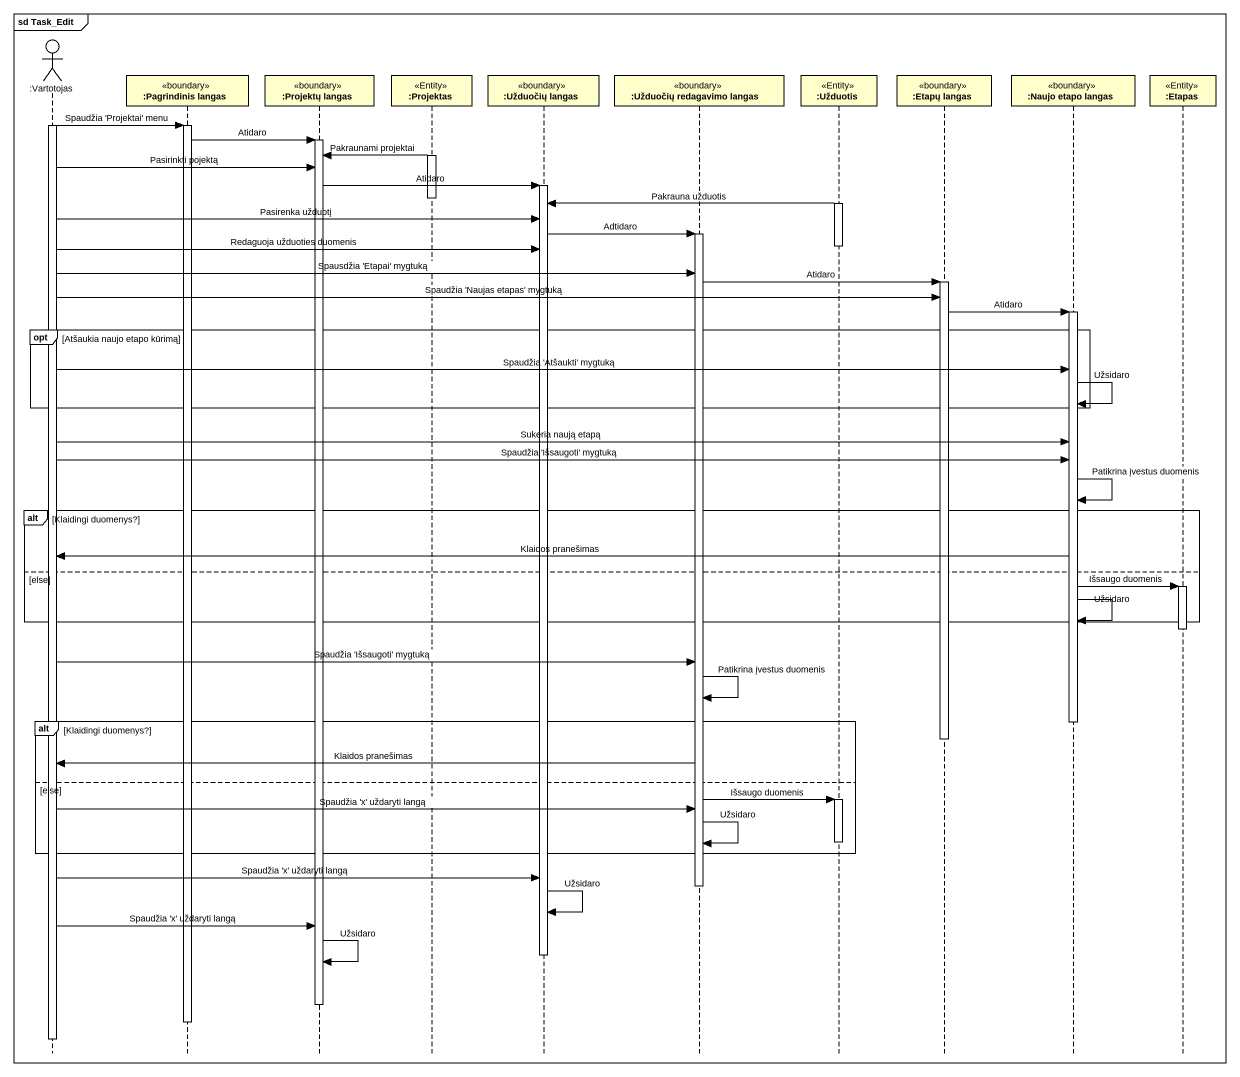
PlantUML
@startuml
mainframe sd Task_Edit
hide footbox
actor ":Vartotojas" as Vartotojas
participant ":Pagrindinis langas" as Pagrindinis_langas <<boundary>>
participant ":Projektų langas" as Projektų_langas <<boundary>>
participant ":Projektas" as Projektas <<Entity>>
participant ":Užduočių langas" as Užduočių_langas <<boundary>>
participant ":Užduočių redagavimo langas" as Užduočių_redagavimo_langas <<boundary>>
participant ":Užduotis" as Užduotis <<Entity>>
participant ":Etapų langas" as Etapų_langas <<boundary>>
participant ":Naujo etapo langas" as Naujo_etapo_langas <<boundary>>
participant ":Etapas" as Etapas <<Entity>>

activate Vartotojas
Vartotojas -> Pagrindinis_langas : Spaudžia 'Projektai' menu
activate Pagrindinis_langas
Pagrindinis_langas -> Projektų_langas : Atidaro
activate Projektų_langas
activate Projektas
Projektas -> Projektų_langas : Pakraunami projektai
Vartotojas -> Projektų_langas : Pasirinkti pojektą
Projektų_langas -> Užduočių_langas : Atidaro
activate Užduočių_langas
deactivate Projektas
activate Užduotis
Užduotis -> Užduočių_langas : Pakrauna užduotis
Vartotojas -> Užduočių_langas : Pasirenka užduotį
Užduočių_langas -> Užduočių_redagavimo_langas : Adtidaro
activate Užduočių_redagavimo_langas
deactivate Užduotis
Vartotojas -> Užduočių_langas : Redaguoja užduoties duomenis
Vartotojas -> Užduočių_redagavimo_langas : Spausdžia 'Etapai' mygtuką
Užduočių_redagavimo_langas -> Etapų_langas : Atidaro
activate Etapų_langas
Vartotojas -> Etapų_langas : Spaudžia 'Naujas etapas' mygtuką
Etapų_langas -> Naujo_etapo_langas : Atidaro
activate Naujo_etapo_langas
opt Atšaukia naujo etapo kūrimą
  Vartotojas -> Naujo_etapo_langas : Spaudžia 'Atšaukti' mygtuką
  Naujo_etapo_langas -> Naujo_etapo_langas : Užsidaro
end
Vartotojas -> Naujo_etapo_langas : Sukeria naują etapą
Vartotojas -> Naujo_etapo_langas : Spaudžia 'Išsaugoti' mygtuką
Naujo_etapo_langas -> Naujo_etapo_langas : Patikrina įvestus duomenis
alt Klaidingi duomenys?
  Naujo_etapo_langas -> Vartotojas : Klaidos pranešimas
else else
  Naujo_etapo_langas -> Etapas : Išsaugo duomenis
  activate Etapas
  Naujo_etapo_langas -> Naujo_etapo_langas : Užsidaro
end
deactivate Etapas
Vartotojas -> Užduočių_redagavimo_langas : Spaudžia 'Išsaugoti' mygtuką
Užduočių_redagavimo_langas -> Užduočių_redagavimo_langas : Patikrina įvestus duomenis
alt Klaidingi duomenys?
  deactivate Naujo_etapo_langas
  deactivate Etapų_langas
  Užduočių_redagavimo_langas -> Vartotojas : Klaidos pranešimas
else else
  Užduočių_redagavimo_langas -> Užduotis : Išsaugo duomenis
  activate Užduotis
  Vartotojas -> Užduočių_redagavimo_langas : Spaudžia 'x' uždaryti langą
  deactivate Užduotis
  Užduočių_redagavimo_langas -> Užduočių_redagavimo_langas : Užsidaro
end
Vartotojas -> Užduočių_langas : Spaudžia 'x' uždaryti langą
deactivate Užduočių_redagavimo_langas
Užduočių_langas -> Užduočių_langas : Užsidaro
Vartotojas -> Projektų_langas : Spaudžia 'x' uždaryti langą
deactivate Užduočių_langas
Projektų_langas -> Projektų_langas : Užsidaro
deactivate Projektų_langas
deactivate Pagrindinis_langas
deactivate Vartotojas
@enduml
